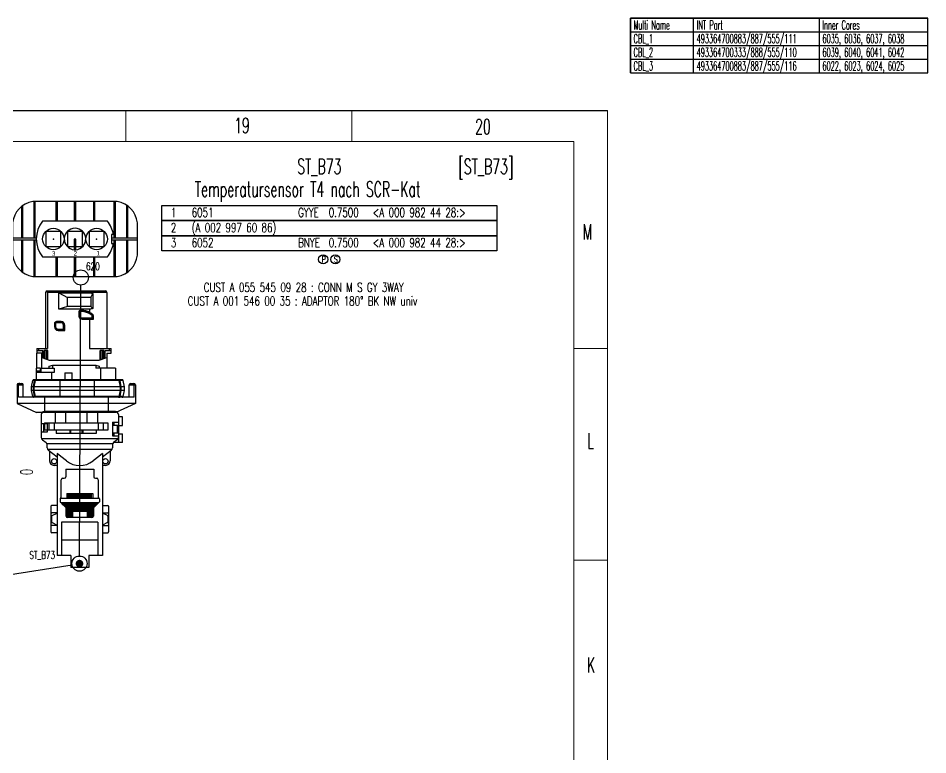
# Model space of a CAD drawing. Extents: x 69 to 1887, y 24 to 936.
# Drawn here: x 1363.5 to 1663.5, y 652.1 to 895.2 of the extents above; entities that cross this region are included whole.
import ezdxf

# ---------------------------------------------------------------- set-up
doc = ezdxf.new("R2010")
doc.units = 0
doc.layers.get('0').update_dxf_attribs({"linetype": 'CONTINUOUS'})
doc.layers.add('LAYER_0', color=7, linetype='CONTINUOUS')
doc.styles.add('HS-BUNDLE-DIMENSION', font='ROMANS.SHX', dxfattribs={"width": 0.6, "height": 4})
doc.styles.add('HS-COMP-DESCRIPTION', font='ROMANS.SHX', dxfattribs={"width": 0.6, "height": 5})
doc.styles.add('HS-COMPONENT-FLAGS', font='ROMANS.SHX', dxfattribs={"width": 0.7, "height": 2})
doc.styles.add('HS-DRAWING-FRAME', font='ROMANS.SHX', dxfattribs={"width": 0.6, "height": 5})
doc.styles.add('HS-NODE', font='ROMANS.SHX', dxfattribs={"width": 0.7, "height": 2.5})
doc.styles.add('HS-PART-NO', font='ROMANS.SHX', dxfattribs={"width": 0.7, "height": 3})
doc.styles.add('HS-TABLE-MULTICORE', font='ROMANS.SHX', dxfattribs={"width": 0.5, "height": 3})
doc.styles.add('HS-WIRE', font='ROMANS.SHX', dxfattribs={"width": 0.7, "height": 3})
doc.linetypes.add('ISOFLEX 250 NW 7', pattern='A,0.0001,-0.35,["=",Standard,S=1,R=0,X=-0.35,Y=-0.5],-0.35', length=0.7001)

# ---------------------------------------------------------------- blocks, each defined once
blk = doc.blocks.new('418050024')
at = {"linetype": 'Continuous'}
for p, q in [((-19.1, 0), (-19.7, -0.6)), ((-19.2, 0), (0, 0)), ((-5.2, 0), (-5.2, -0.56)), ((-19.7, -0.5), (-19.7, -19)), ((-19.7, -0.5), (-19.6, -0.5)), ((-19.1, -0.5), (-19.1, -19)), ((0.5, -0.5), (-19.1, -0.5)), ((-15.34, -5.97), (-15.34, -0.56)), ((-15.34, -0.56), (-5.2, -0.56)), ((-15.34, -0.56), (-12.5, -2.1)), ((-12.5, -5.1), (-12.5, -2.1)), ((-4.75, -2.1), (-12.5, -2.1)), ((-4.75, -2.1), (-4.17, -0.85)), ((-4.75, -2.1), (-4.75, -5.1)), ((-4.17, -0.85), (-4.17, -5.8)), ((0.5, -0.5), (0.5, -19)), ((-12.5, -5.1), (-15.34, -5.97)), ((-5.2, -5.97), (-15.34, -5.97)), ((-4.75, -5.1), (-12.5, -5.1)), ((-5.2, -5.97), (-5.2, -7.06)), ((-4.17, -5.8), (-4.75, -5.1)), ((-8.8, -7.1), (-8.4, -7.1)), ((-8.8, -7.1), (-8.8, -8.1)), ((-8.8, -8.1), (-8.4, -8.1)), ((-8.6, -7.1), (-8.6, -8.1)), ((-8.4, -7.1), (-8.4, -8.1)), ((-7.74, -6.4), (-8.1, -6.4)), ((-8.1, -6.8), (-8.1, -6.4)), ((-7.74, -6.6), (-8.1, -6.6)), ((-7.74, -6.8), (-8.1, -6.8)), ((-7.74, -6.4), (-7.74, -6.8)), ((-7.6, -8.9), (-4.3, -8.9)), ((-7.6, -8.9), (-7.6, -9.3)), ((-5.34, -7.44), (-5.24, -7.27)), ((-4.45, -7.96), (-5.34, -7.44)), ((-5.2, -7.06), (-5.3, -7.24)), ((-4.35, -7.78), (-5.24, -7.27)), ((-4.45, -7.96), (-4.35, -7.78)), ((-4.3, -8.22), (-3.94, -8.22)), ((-4.3, -8.9), (-4.3, -8.22)), ((-4.1, -9.1), (-4.1, -8.22)), ((-3.94, -9.3), (-3.94, -8.22)), ((-16.8, -10.8), (-16.8, -11.8)), ((-16.8, -10.8), (-16.4, -10.8)), ((-16.8, -11.8), (-16.4, -11.8)), ((-16.6, -10.8), (-16.6, -11.8)), ((-16.4, -10.8), (-16.4, -11.8)), ((-14.6, -10.1), (-16.1, -10.1)), ((-16.1, -10.5), (-16.1, -10.1)), ((-14.6, -10.3), (-16.1, -10.3)), ((-14.6, -10.5), (-16.1, -10.5)), ((-14.6, -10.1), (-14.6, -10.5)), ((-13.8, -11.3), (-13.4, -11.3)), ((-13.8, -12.6), (-13.8, -11.3)), ((-13.6, -12.8), (-13.6, -11.3)), ((-13.4, -13), (-13.4, -11.3)), ((-7.6, -9.1), (-4.1, -9.1)), ((-7.6, -9.3), (-3.94, -9.3)), ((-5.2, -9.1), (-5.2, -19)), ((-15.6, -12.6), (-13.8, -12.6)), ((-15.6, -12.6), (-15.6, -13)), ((-15.6, -12.8), (-13.6, -12.8)), ((-15.6, -13), (-13.4, -13)), ((-22.6, -19), (-19.1, -19)), ((-22.6, -19), (-22.6, -20.5)), ((-22.6, -19.7), (-20.6, -19.7)), ((-21, -20.5), (-22.6, -20.5)), ((-22.6, -25.5), (-22.6, -20.5)), ((-22.1, -19), (-22.1, -19.7)), ((-21, -25.5), (-21, -20.5)), ((-20.6, -22.13), (-20.6, -19.7)), ((-20.18, -22.26), (-20.18, -19.7)), ((-19.02, -19.7), (-20.18, -19.7)), ((-19.86, -22.36), (-19.86, -19.7)), ((-19.34, -22.53), (-19.34, -19.7)), ((-19.02, -22.63), (-19.02, -19.7)), ((-5.2, -19), (1.9, -19)), ((-1.68, -22.69), (-1.68, -19.7)), ((-0.52, -19.7), (-1.68, -19.7)), ((-1.36, -22.59), (-1.36, -19.7)), ((-0.84, -22.43), (-0.84, -19.7)), ((-0.52, -22.33), (-0.52, -19.7)), ((-0.1, -22.19), (-0.1, -19.7)), ((-0.1, -19.7), (1.9, -19.7)), ((0.5, -20.5), (0.5, -25.5)), ((0.5, -20.5), (1.9, -20.5)), ((1.4, -19.7), (1.4, -19)), ((1.9, -20.5), (1.9, -19)), ((-21, -22), (-18.49, -22.8)), ((-18.49, -22.8), (-2.01, -22.8)), ((-2.01, -22.8), (0.5, -22)), ((-21.5, -25.53), (-22.7, -25.53)), ((-22.7, -29.3), (-22.7, -25.53)), ((-21.5, -26.43), (-22.7, -26.43)), ((-16.9, -26.88), (-22.7, -26.88)), ((-21.5, -25.5), (-16.9, -25.5)), ((-21.5, -25.5), (-21.5, -26.88)), ((-21.23, -25.5), (-21.23, -26.88)), ((-18.49, -24.8), (-17.37, -24.5)), ((-18.49, -25.5), (-18.49, -24.8)), ((-17.79, -26.88), (-17.79, -29.3)), ((-17.37, -24.5), (-3.13, -24.5)), ((-17.37, -25.5), (-17.37, -24.5)), ((-16.9, -25.5), (-16.9, -26.88)), ((-13.4, -27), (-13.4, -29.3)), ((-13.4, -27), (-11, -27)), ((-11, -29.3), (-11, -27)), ((-3.13, -24.5), (-2.01, -24.8)), ((-3.13, -24.5), (-3.13, -25.5)), ((3.4, -25.5), (-3.13, -25.5)), ((-2.01, -24.8), (-2.01, -25.5)), ((-1.6, -25.5), (-1.6, -29.3)), ((3.4, -25.5), (3.4, -29.3)), ((-24.4, -31.6), (-23.94, -29.54)), ((5.84, -29.54), (-23.94, -29.54)), ((-23.74, -31.6), (-23.35, -29.54)), ((5.55, -29.3), (-23.65, -29.3)), ((-23.45, -31.6), (-23.06, -29.54)), ((-14.88, -35.1), (-14.88, -29.3)), ((-3.62, -35.1), (-3.62, -29.3)), ((4.95, -31.6), (4.56, -29.54)), ((5.24, -31.6), (4.85, -29.54)), ((6.3, -31.6), (5.84, -29.54)), ((-29.1, -31), (-29.1, -37.1)), ((-29.1, -31), (-27.1, -31)), ((-28.65, -35.1), (-28.65, -31)), ((-28.6, -30.5), (-27.6, -30.5)), ((-27.1, -35.1), (-27.1, -31)), ((6.3, -31.6), (-24.4, -31.6)), ((-24.4, -32.8), (-24.4, -31.6)), ((6.3, -32.8), (-24.4, -32.8)), ((-23.94, -34.86), (-24.4, -32.8)), ((-23.74, -32.8), (-23.74, -31.6)), ((-23.35, -34.86), (-23.74, -32.8)), ((-23.45, -32.8), (-23.45, -31.6)), ((-23.06, -34.86), (-23.45, -32.8)), ((4.56, -34.86), (4.95, -32.8)), ((4.85, -34.86), (5.24, -32.8)), ((4.95, -32.8), (4.95, -31.6)), ((5.24, -32.8), (5.24, -31.6)), ((5.84, -34.86), (6.3, -32.8)), ((6.3, -32.8), (6.3, -31.6)), ((7.9, -35.1), (7.9, -31)), ((7.9, -31), (9.9, -31)), ((8.4, -30.5), (9.4, -30.5)), ((9.45, -35.1), (9.45, -31)), ((9.9, -31), (9.9, -37.1)), ((9.45, -35.1), (-28.65, -35.1)), ((5.84, -34.86), (-23.94, -34.86)), ((-20.1, -35.1), (-20.1, -40.1)), ((0.9, -35.1), (0.9, -40.1)), ((9.9, -37.1), (-29.1, -37.1)), ((-29.1, -37.1), (-22.67, -40.1)), ((9.9, -37.1), (3.47, -40.1)), ((3.47, -40.1), (-22.67, -40.1)), ((-16.6, -40.1), (-16.6, -43.5)), ((-13.1, -40.1), (-13.1, -43.5)), ((-6.1, -40.1), (-6.1, -43.5)), ((-2.6, -40.1), (-2.6, -43.5)), ((-20.05, -43.5), (0.85, -43.5)), ((-20.05, -43.5), (-20.05, -45.9)), ((-18.56, -45.9), (-18.56, -43.5)), ((-16.84, -43.5), (-16.84, -45.9)), ((-2.36, -43.5), (-2.36, -45.9)), ((-0.64, -45.9), (-0.64, -43.5)), ((0.85, -43.5), (0.85, -45.9)), ((0.85, -45.9), (-20.05, -45.9)), ((-16.2, -45.9), (-16.2, -47.05)), ((-3, -47.05), (-16.2, -47.05)), ((-11.74, -45.9), (-11.74, -47.05)), ((-11.46, -45.9), (-11.46, -47.05)), ((-7.74, -45.9), (-7.74, -47.05)), ((-7.46, -45.9), (-7.46, -47.05)), ((-3, -45.9), (-3, -47.05))]:
    blk.add_line(p, q, dxfattribs=at)
for centre, radius, start, end in [((-19.2, -0.5), 0.5, 90, 180), ((0, -0.5), 0.5, 0, 90), ((-8.1, -7.1), 0.7, 90, 180), ((-7.6, -8.1), 1.2, 180, 270), ((-8.1, -7.1), 0.5, 90, 180), ((-7.6, -8.1), 1, 180, 270), ((-8.1, -7.1), 0.3, 90, 180), ((-7.6, -8.1), 0.8, 180, 270), ((-7.74, -11.6), 5.2, 60.7637, 90), ((-7.74, -11.6), 5, 60, 90), ((-7.74, -11.6), 4.8, 60, 90), ((-4.6, -8.22), 0.3, 0, 60), ((-4.6, -8.22), 0.5, 0, 60), ((-16.1, -10.8), 0.7, 90, 180), ((-15.6, -11.8), 1.2, 180, 270), ((-16.1, -10.8), 0.5, 90, 180), ((-15.6, -11.8), 1, 180, 270), ((-16.1, -10.8), 0.3, 90, 180), ((-15.6, -11.8), 0.8, 180, 270), ((-14.6, -11.3), 1.2, 0, 90), ((-14.6, -11.3), 1, 0, 90), ((-14.6, -11.3), 0.8, 0, 90), ((-23.65, -29.6), 0.3, 90, 167.5), ((5.55, -29.6), 0.3, 12.5, 90), ((-28.6, -31), 0.5, 101.537, 180), ((-27.6, -31), 0.5, 0, 90), ((8.4, -31), 0.5, 90, 180), ((9.4, -31), 0.5, 0, 90), ((-23.65, -34.8), 0.3, 192.5, 270), ((5.55, -34.8), 0.3, 270, 347.5)]:
    blk.add_arc(centre, radius, start, end, dxfattribs=at)
for points, start_tangent, end_tangent in [([(-19.25, -0.15), (-19.17, -0.25), (-19.12, -0.37), (-19.1, -0.5)], (0.707107, -0.707107), (0, -1)), ([(-5.2, -0.56), (-4.87, -0.59), (-4.52, -0.69), (-4.17, -0.85)], (1, 0), (0.869808, -0.493391)), ([(-4.17, -5.8), (-4.52, -5.89), (-4.86, -5.95), (-5.2, -5.97)], (-0.952637, -0.304111), (-1, 0)), ([(-5.14, -7.1), (-5.19, -7.18), (-5.23, -7.25), (-5.24, -7.27)], (-0.499961, -0.866048), (0.866025, -0.5)), ([(-5.14, -7.1), (-5.17, -7.08), (-5.2, -7.06)], (-0.858397, 0.512985), (-0.865274, 0.501299)), ([(-4.28, -7.61), (-4.57, -7.44), (-4.85, -7.27), (-5.14, -7.1)], (-0.858397, 0.512985), (-0.858397, 0.512985)), ([(-4.28, -7.61), (-4.32, -7.69), (-4.35, -7.76), (-4.35, -7.78)], (-0.490183, -0.87162), (0.866028, -0.499996)), ([(-4.1, -9.1), (-4.11, -9.09), (-4.15, -9.05), (-4.2, -9), (-4.25, -8.95), (-4.3, -8.9)], (-0.707107, 0.707107), (-0.707107, 0.707107)), ([(-4.24, -7.64), (-4.28, -7.61)], (-0.813895, 0.581012), (-0.858583, 0.512675)), ([(-3.94, -8.22), (-3.97, -8.04), (-4.03, -7.87), (-4.14, -7.72), (-4.24, -7.64)], (0.00037, 1), (-0.813895, 0.581012)), ([(-3.94, -9.3), (-4, -9.24), (-4.05, -9.18), (-4.08, -9.14), (-4.1, -9.1)], (-0.692061, 0.721839), (0, 1)), ([(-13.6, -12.8), (-13.61, -12.79), (-13.65, -12.75), (-13.7, -12.7), (-13.75, -12.65), (-13.8, -12.6)], (-0.707107, 0.707107), (-0.707107, 0.707107)), ([(-13.6, -12.8), (-13.59, -12.81), (-13.55, -12.85), (-13.5, -12.9), (-13.45, -12.95), (-13.4, -13)], (0.707107, -0.707107), (0.707107, -0.707107)), ([(-23.35, -29.54), (-23.3, -29.41), (-23.21, -29.33), (-23.09, -29.3)], (0.18855, 0.982064), (1, 0)), ([(-23.06, -29.54), (-23.01, -29.41), (-23, -29.4)], (0.18855, 0.982064), (0.605705, 0.795689)), ([(-23, -29.4), (-22.92, -29.33), (-22.8, -29.3)], (0.605705, 0.795689), (1, 0)), ([(4.5, -29.4), (4.42, -29.33), (4.3, -29.3)], (-0.605705, 0.795689), (-1, 0)), ([(4.56, -29.54), (4.51, -29.41), (4.5, -29.4)], (-0.18855, 0.982064), (-0.605705, 0.795689)), ([(4.85, -29.54), (4.8, -29.41), (4.7, -29.33), (4.59, -29.3)], (-0.18855, 0.982064), (-1, 0)), ([(-28.7, -30.51), (-28.67, -30.5), (-28.63, -30.5), (-28.6, -30.5)], (0.979796, 0.2), (1, 0)), ([(-28.46, -30.6), (-28.56, -30.71), (-28.63, -30.85), (-28.65, -31)], (-0.794329, -0.607487), (0, -1)), ([(-28.18, -30.5), (-28.32, -30.52), (-28.46, -30.6)], (-1, 0), (-0.794329, -0.607487)), ([(8.98, -30.5), (9.12, -30.52), (9.26, -30.6)], (1, 0), (0.794329, -0.607487)), ([(9.26, -30.6), (9.36, -30.71), (9.43, -30.85), (9.45, -31)], (0.794329, -0.607487), (0, -1)), ([(-23.09, -35.1), (-23.21, -35.07), (-23.3, -34.99), (-23.35, -34.86)], (-1, 0), (-0.18855, 0.982064)), ([(-22.8, -35.1), (-22.92, -35.07), (-23.01, -34.99), (-23.06, -34.86)], (-1, 0), (-0.18855, 0.982064)), ([(4.3, -35.1), (4.42, -35.07), (4.51, -34.99), (4.56, -34.86)], (1, 0), (0.18855, 0.982064)), ([(4.59, -35.1), (4.7, -35.07), (4.8, -34.99), (4.85, -34.86)], (1, 0), (0.18855, 0.982064))]:
    blk.add_spline(points, degree=3, dxfattribs=dict(at, start_tangent=start_tangent, end_tangent=end_tangent))
at = {"layer": 'LAYER_0', "color": 7}
for points in [[(-27.71, 27.84), (-27.71, 17.42)], [(-27.21, 17.42), (-27.21, 28.21)], [(3.94, 29.52), (-23.96, 29.52)], [(-23.61, 29.53), (-23.61, 17.42)], [(-23.11, 17.42), (-23.11, 29.53)], [(-16.33, 29.53), (-16.33, 23.08)], [(-15.83, 23.08), (-15.83, 29.53)], [(-10.27, 29.53), (-10.27, 23.08)], [(-9.77, 23.08), (-9.77, 29.53)], [(-3.96, 29.53), (-3.96, 23.08)], [(-3.46, 23.08), (-3.46, 29.53)], [(2.82, 29.53), (2.82, 17.42)], [(3.32, 17.42), (3.32, 29.53)], [(6.93, 28.39), (6.93, 17.42)], [(7.43, 17.42), (7.43, 28.03)], [(-30.58, 22.48), (-30.58, 11.83)], [(0.67, 23.08), (-20.71, 23.08)], [(10.56, 11.82), (10.56, 22.48)], [(-19.64, 19.65), (-19.64, 14.65), (-14.64, 14.65), (-14.64, 19.65), (-19.64, 19.65)], [(-12.51, 19.65), (-12.51, 14.65), (-7.51, 14.65), (-7.51, 19.65), (-12.51, 19.65)], [(-5.38, 19.65), (-5.38, 14.65), (-0.38, 14.65), (-0.38, 19.65), (-5.38, 19.65)], [(2.65, 18.61), (2.05, 18.61), (2.05, 15.72), (2.65, 15.72)], [(-22.79, 17.41), (-30.58, 17.41)], [(-30.58, 16.91), (-22.79, 16.91)], [(-27.71, 16.91), (-27.71, 6.47)], [(-27.21, 6.1), (-27.21, 16.92)], [(-23.61, 16.91), (-23.61, 4.77)], [(-23.11, 4.77), (-23.11, 16.91)], [(-9.76, 13.6), (-9.76, 17.1), (-10.26, 17.1), (-10.26, 13.6)], [(-10.17, 17.01), (-9.85, 16.69)], [(-9.85, 16.65), (-10.17, 16.98)], [(-10.17, 16.94), (-9.85, 16.62)], [(-9.85, 16.58), (-10.17, 16.91)], [(-10.17, 16.87), (-9.85, 16.55)], [(-9.85, 16.51), (-10.17, 16.84)], [(-10.17, 16.8), (-9.85, 16.48)], [(-9.85, 16.44), (-10.17, 16.77)], [(-10.17, 16.73), (-9.85, 16.41)], [(-9.85, 16.37), (-10.17, 16.69)], [(-10.17, 16.66), (-9.85, 16.34)], [(-9.85, 16.3), (-10.17, 16.62)], [(-10.17, 16.59), (-9.85, 16.27)], [(-9.85, 16.23), (-10.17, 16.55)], [(-10.17, 16.52), (-9.85, 16.2)], [(-9.85, 16.16), (-10.17, 16.48)], [(-10.17, 16.45), (-9.85, 16.12)], [(-9.85, 16.09), (-10.17, 16.41)], [(-10.17, 16.38), (-9.85, 16.05)], [(-9.85, 16.02), (-10.17, 16.34)], [(-10.17, 16.31), (-9.85, 15.98)], [(-9.85, 15.95), (-10.17, 16.27)], [(-10.17, 16.24), (-9.85, 15.91)], [(-9.85, 15.88), (-10.17, 16.2)], [(-10.17, 16.17), (-9.85, 15.84)], [(-9.85, 15.81), (-10.17, 16.13)], [(-10.17, 16.09), (-9.85, 15.77)], [(-9.85, 15.74), (-10.17, 16.06)], [(-10.17, 16.02), (-9.85, 15.7)], [(-9.85, 15.67), (-10.17, 15.99)], [(-10.17, 15.95), (-9.85, 15.63)], [(-9.85, 15.6), (-10.17, 15.92)], [(-10.17, 15.88), (-9.85, 15.56)], [(-9.85, 15.52), (-10.17, 15.85)], [(-10.17, 15.81), (-9.85, 15.49)], [(-9.85, 15.45), (-10.17, 15.78)], [(-10.17, 15.74), (-9.85, 15.42)], [(-9.85, 15.38), (-10.17, 15.71)], [(-10.17, 15.67), (-9.85, 15.35)], [(-9.85, 15.31), (-10.17, 15.64)], [(-10.17, 15.6), (-9.85, 15.28)], [(-9.85, 15.24), (-10.17, 15.57)], [(-10.17, 15.53), (-9.85, 15.21)], [(-9.85, 15.17), (-10.17, 15.5)], [(-10.17, 15.46), (-9.85, 15.14)], [(-9.85, 15.1), (-10.17, 15.42)], [(-10.17, 15.39), (-9.85, 15.07)], [(-9.85, 15.03), (-10.17, 15.35)], [(-10.17, 15.32), (-9.85, 15)], [(-9.85, 14.96), (-10.17, 15.28)], [(-10.17, 15.25), (-9.85, 14.93)], [(-9.85, 14.89), (-10.17, 15.21)], [(-10.17, 15.18), (-9.85, 14.85)], [(-9.85, 14.82), (-10.17, 15.14)], [(-10.17, 15.11), (-9.85, 14.78)], [(-9.85, 14.75), (-10.17, 15.07)], [(-10.17, 15.04), (-9.85, 14.71)], [(-9.85, 14.68), (-10.17, 15)], [(-9.85, 16.72), (-10.14, 17.01)], [(-10.1, 17.01), (-9.85, 16.76)], [(-9.85, 16.79), (-10.07, 17.01)], [(-10.03, 17.01), (-9.85, 16.83)], [(-9.85, 16.87), (-10, 17.01)], [(-9.96, 17.01), (-9.85, 16.9)], [(-9.85, 16.94), (-9.93, 17.01)], [(-9.89, 17.01), (-9.85, 16.97)], [(-9.85, 17.01), (-9.86, 17.01)], [(-9.85, 17.08), (-9.78, 17.01)], [(-9.82, 17.01), (-9.85, 17.04)], [(10.56, 17.41), (2.04, 17.41)], [(2.04, 16.91), (10.56, 16.91)], [(2.82, 16.91), (2.82, 4.77)], [(3.32, 4.77), (3.32, 16.91)], [(6.93, 16.91), (6.93, 5.91)], [(7.43, 6.27), (7.43, 16.91)], [(-10.17, 13.63), (-10.24, 13.69)], [(-10.2, 13.69), (-10.17, 13.66)], [(-10.17, 14.97), (-9.85, 14.64)], [(-9.85, 14.61), (-10.17, 14.93)], [(-10.17, 14.9), (-9.85, 14.57)], [(-9.85, 14.54), (-10.17, 14.86)], [(-10.17, 14.82), (-9.85, 14.5)], [(-9.85, 14.47), (-10.17, 14.79)], [(-10.17, 14.75), (-9.85, 14.43)], [(-9.85, 14.4), (-10.17, 14.72)], [(-10.17, 14.68), (-9.85, 14.36)], [(-9.85, 14.33), (-10.17, 14.65)], [(-10.17, 14.61), (-9.85, 14.29)], [(-9.85, 14.25), (-10.17, 14.58)], [(-10.17, 14.54), (-9.85, 14.22)], [(-9.85, 14.18), (-10.17, 14.51)], [(-10.17, 14.47), (-9.85, 14.15)], [(-9.85, 14.11), (-10.17, 14.44)], [(-10.17, 14.4), (-9.85, 14.08)], [(-9.85, 14.04), (-10.17, 14.37)], [(-10.17, 14.33), (-9.85, 14.01)], [(-9.85, 13.97), (-10.17, 14.3)], [(-10.17, 14.26), (-9.85, 13.94)], [(-9.85, 13.9), (-10.17, 14.23)], [(-10.17, 14.19), (-9.85, 13.87)], [(-9.85, 13.83), (-10.17, 14.15)], [(-10.17, 14.12), (-9.85, 13.8)], [(-9.85, 13.76), (-10.17, 14.08)], [(-10.17, 14.05), (-9.85, 13.73)], [(-9.85, 13.69), (-10.17, 14.01)], [(-10.17, 13.98), (-9.89, 13.69)], [(-9.92, 13.69), (-10.17, 13.94)], [(-10.17, 13.91), (-9.96, 13.69)], [(-9.99, 13.69), (-10.17, 13.87)], [(-10.17, 13.84), (-10.03, 13.69)], [(-10.06, 13.69), (-10.17, 13.8)], [(-10.17, 13.77), (-10.1, 13.69)], [(-10.13, 13.69), (-10.17, 13.73)], [(-10.17, 13.7), (-10.17, 13.69)], [(-20.71, 11.22), (0.67, 11.22)], [(-16.33, 11.22), (-16.33, 4.77)], [(-15.83, 4.77), (-15.83, 11.22)], [(-10.27, 11.22), (-10.27, 4.77)], [(-9.77, 4.77), (-9.77, 11.22)], [(-3.96, 11.22), (-3.96, 4.76)], [(-3.46, 4.76), (-3.46, 11.22)], [(-23.96, 4.77), (3.94, 4.77)]]:
    blk.add_lwpolyline(points, dxfattribs=at)
for centre in [(-17.14, 17.15), (-2.88, 17.15)]:
    blk.add_circle(centre, 3.55, dxfattribs=at)
for centre, radius, start, end in [((-22.66, 21.68), 7.96, 99.36, 174.27), ((2.64, 21.68), 7.96, 5.734, 80.64), ((-13.3, 17.16), 9.48, 141.33, 218.67), ((-6.73, 17.16), 9.48, 8.769, 38.67), ((-10.01, 17.15), 3.55, 274.0313, 265.97), ((-6.73, 17.16), 9.48, 321.326, 351.231), ((-10.01, 17.15), 3.55, 265.97, 274.0313), ((-22.67, 12.62), 7.96, 185.73, 260.64), ((2.64, 12.62), 7.96, 279.3555, 354.266)]:
    blk.add_arc(centre, radius, start, end, dxfattribs=at)
for p in [(-17.14, 17.15), (-2.88, 17.15)]:
    blk.add_point(p, dxfattribs=at)
for s, p in [('3', (-17.64, 11.63)), ('2', (-10.49, 11.66)), ('1', (-2.92, 11.72))]:
    blk.add_text(s, height=1.5, dxfattribs=at).set_placement(p)
blk = doc.blocks.new('A$C3CD56516')
at = {"layer": 'LAYER_0', "color": 7}
for points in [[(11.05, 51.5), (17.05, 51.5)], [(11.05, 47.5), (11.05, 51.5)], [(17.05, 47.5), (17.05, 51.5)], [(6.55, 13.81), (6.55, 47.5)], [(6.55, 47.5), (11.05, 47.5)], [(8.05, 36.5), (8.05, 47.5)], [(17.05, 47.5), (21.55, 47.5)], [(20.05, 36.5), (20.05, 47.5)], [(21.55, 13.81), (21.55, 47.5)], [(8.05, 42.5), (20.05, 42.5)], [(4.55, 37.85), (4.55, 39.75)], [(6.55, 40), (4.8, 40)], [(21.55, 40), (23.3, 40)], [(23.55, 37.85), (23.55, 39.75)], [(4.55, 37.35), (4.55, 37.85)], [(4.55, 33.65), (4.55, 37.35)], [(4.75, 34.56), (4.75, 36.44)], [(6.55, 37.6), (4.8, 37.6)], [(4.89, 36.67), (6.55, 37.47)], [(8.05, 36.5), (20.05, 36.5)], [(21.55, 37.6), (23.3, 37.6)], [(23.21, 36.67), (21.55, 37.47)], [(23.35, 34.56), (23.35, 36.44)], [(23.55, 37.35), (23.55, 37.85)], [(23.55, 33.65), (23.55, 37.35)], [(4.55, 33.15), (4.55, 33.65)], [(4.55, 31.25), (4.55, 33.15)], [(6.55, 33.4), (4.8, 33.4)], [(4.89, 34.33), (6.55, 33.52)], [(9.55, 31.93), (9.55, 34.5)], [(9.8, 34.3), (11.42, 34.3)], [(11.42, 34.05), (9.8, 34.05)], [(9.8, 33.8), (11.42, 33.8)], [(11.42, 33.55), (9.8, 33.55)], [(9.8, 33.3), (11.42, 33.3)], [(11.42, 33.05), (9.8, 33.05)], [(11.42, 34.55), (9.81, 34.55)], [(9.92, 34.8), (11.42, 34.8)], [(10.05, 35), (11.67, 35)], [(11.67, 33), (11.67, 35)], [(11.67, 35), (16.42, 35)], [(16.42, 33), (16.42, 35)], [(16.42, 35), (18.05, 35)], [(16.67, 34.8), (18.17, 34.8)], [(18.28, 34.55), (16.67, 34.55)], [(16.67, 34.3), (18.3, 34.3)], [(18.3, 34.05), (16.67, 34.05)], [(16.67, 33.8), (18.3, 33.8)], [(18.3, 33.55), (16.67, 33.55)], [(16.67, 33.3), (18.3, 33.3)], [(18.3, 33.05), (16.67, 33.05)], [(18.55, 34.5), (18.55, 31.97)], [(23.21, 34.33), (21.55, 33.52)], [(21.55, 33.4), (23.3, 33.4)], [(23.55, 33.15), (23.55, 33.65)], [(23.55, 31.25), (23.55, 33.15)], [(6.55, 31), (4.8, 31)], [(7.95, 30.03), (7.8, 30.03)], [(20.15, 30.03), (7.95, 30.03)], [(9.41, 31.62), (8.08, 30.38)], [(19.89, 30.05), (8.2, 30.05)], [(8.29, 30.3), (19.81, 30.3)], [(19.58, 30.55), (8.52, 30.55)], [(8.79, 30.8), (19.31, 30.8)], [(19.04, 31.05), (9.05, 31.05)], [(9.32, 31.3), (18.78, 31.3)], [(18.51, 31.55), (9.59, 31.55)], [(9.76, 31.8), (18.33, 31.8)], [(9.8, 32.8), (18.3, 32.8)], [(18.3, 32.55), (9.8, 32.55)], [(9.8, 32.3), (18.3, 32.3)], [(18.3, 32.05), (9.8, 32.05)], [(11.67, 33), (16.42, 33)], [(18.71, 31.6), (19.99, 30.4)], [(20.3, 30.03), (20.15, 30.03)], [(21.55, 31), (23.3, 31)], [(7.55, 28.78), (7.55, 29.78)], [(9.8, 28.53), (7.8, 28.53)], [(7.95, 22.5), (7.95, 28.53)], [(9.8, 27.03), (9.8, 28.53)], [(18.3, 28.53), (9.8, 28.53)], [(18.3, 27.03), (9.8, 27.03)], [(10.05, 28.3), (18.05, 28.3)], [(18.05, 28.05), (10.05, 28.05)], [(10.05, 27.8), (18.05, 27.8)], [(18.05, 27.55), (10.05, 27.55)], [(10.05, 27.3), (18.05, 27.3)], [(18.05, 27.05), (10.05, 27.05)], [(18.3, 27.03), (18.3, 28.53)], [(20.3, 28.53), (18.3, 28.53)], [(20.15, 28.53), (20.15, 22.5)], [(20.55, 28.78), (20.55, 29.78)], [(8.92, 22), (8.45, 22)], [(9.42, 19), (9.42, 21.5)], [(18.67, 19), (18.67, 21.5)], [(19.65, 22), (19.17, 22)], [(18.67, 19), (9.42, 19)], [(3.68, 12.8), (6.55, 15.09)], [(4.05, 13.1), (4.05, 16.25)], [(5.55, 17.75), (6.55, 17.75)], [(7.82, 14.82), (9.69, 16.31)], [(18.41, 16.31), (20.27, 14.82)], [(21.55, 17.75), (22.55, 17.75)], [(21.55, 15.08), (24.42, 12.8)], [(24.05, 13.1), (24.05, 16.25)], [(3.3, 11), (3.3, 12.02)], [(3.42, 12.5), (24.66, 12.5)], [(6.55, 13.81), (7.82, 14.82)], [(20.27, 14.82), (21.55, 13.81)], [(24.8, 12.02), (24.8, 11)], [(0, 10.22), (2.9, 10.22)], [(0, 10.22), (0, 7.35)], [(1.3, 1.72), (1.3, 10.22)], [(1.7, 9.3), (2.9, 10.2)], [(24.93, 10.5), (3.17, 10.5)], [(26.4, 9.3), (25.16, 10.23)], [(1.3, 7.35), (0, 7.35)], [(1.3, 1), (1.3, 8.5)], [(3.3, 8), (1.3, 8)], [(3.3, 7), (1.3, 7)], [(1.43, 9), (26.65, 9)], [(1.58, 7), (1.58, 4.5)], [(2.8, 7), (2.8, 8)], [(3.3, 3.5), (3.3, 8)], [(24.8, 4), (24.8, 6.75)], [(24.8, 6.75), (26.8, 6.75)], [(26.05, 4), (26.05, 6.75)], [(26.8, 1), (26.8, 8.5)], [(1.3, 4.6), (0, 4.6)], [(0, 4.6), (0, 1.72)], [(3.3, 4.5), (1.3, 4.5)], [(3.3, 3.5), (1.3, 3.5)], [(2.8, 3.5), (2.8, 4.5)], [(24.8, 4), (26.8, 4)], [(0, 1.72), (1.3, 1.72)], [(2.3, 0), (25.8, 0)]]:
    blk.add_lwpolyline(points, dxfattribs=at)
for centre in [(5.59, 16.4), (22.51, 16.4)]:
    blk.add_circle(centre, 0.875, dxfattribs=at)
for centre, radius, start, end in [((4.8, 39.75), 0.25, 90, 180), ((23.3, 39.75), 0.25, 0, 90), ((4.8, 37.85), 0.25, 180, 270), ((5, 36.44), 0.25, 115.89, 180), ((23.1, 36.44), 0.25, 0, 64.107), ((23.3, 37.85), 0.25, 270, 0), ((4.8, 33.15), 0.25, 90, 180), ((5, 34.56), 0.25, 180, 244.07), ((10.05, 34.5), 0.5, 90, 180), ((18.05, 34.5), 0.5, 0, 90), ((23.1, 34.56), 0.25, 295.93, 0), ((23.3, 33.15), 0.25, 0, 90), ((4.8, 31.25), 0.25, 180, 270), ((7.8, 29.78), 0.25, 90, 180), ((8.45, 30.03), 0.5, 133.19, 180), ((9.05, 31.97), 0.5, 313.14, 0), ((19.05, 31.97), 0.5, 180, 226.85), ((19.65, 30.03), 0.5, 0, 46.832), ((20.3, 29.78), 0.25, 0, 90), ((23.3, 31.25), 0.25, 270, 0), ((7.8, 28.78), 0.25, 180, 270), ((20.3, 28.78), 0.25, 270, 0), ((8.45, 22.5), 0.5, 180, 270), ((8.92, 21.5), 0.5, 0, 90), ((19.17, 21.5), 0.5, 90, 180), ((19.65, 22.5), 0.5, 270, 0.0488), ((5.55, 16.25), 1.5, 90, 180), ((14.05, 10.83), 7, 51.488, 128.5), ((22.55, 16.25), 1.5, 0, 90), ((4.3, 12.02), 1, 128.49, 180), ((23.8, 12.02), 1, 0, 51.593), ((2.3, 8.5), 1, 126.83, 180), ((2.3, 11), 1, 306.93, 0), ((25.8, 11), 1, 180, 233.03), ((25.8, 8.5), 1, 0, 53.156), ((2.3, 1), 1, 180, 270), ((25.8, 1), 1, 270, 0)]:
    blk.add_arc(centre, radius, start, end, dxfattribs=at)
blk = doc.blocks.new('418889500')
at = {"layer": 'LAYER_0', "color": 7, "linetype": 'Continuous'}
blk.add_blockref('A$C3CD56516', (-0.1, -0.06), dxfattribs=at)

msp = doc.modelspace()

# ---------------------------------------------------------------- linework, layer by layer
at = {"color": 7, "lineweight": 20}
for p, q in [((1557.93, 864.76), (68.93, 864.76)), ((1557.93, 23.76), (1557.93, 864.76)), ((1546.82, 854.49), (1546.82, 692.34))]:
    msp.add_line(p, q, dxfattribs=at)
at = {"color": 7, "lineweight": 20, "ltscale": 3}
for p, q in [((69, 864.69), (1557.93, 864.69)), ((1399.07, 864.76), (1473.54, 864.76)), ((1399.07, 854.49), (1399.07, 864.76)), ((1473.54, 864.76), (1473.54, 854.49)), ((1557.93, 864.76), (1557.93, 23.96)), ((1557.93, 864.69), (1557.93, 23.76)), ((80.11, 854.49), (1546.82, 854.49)), ((1160.78, 854.49), (1546.82, 854.49)), ((1473.54, 854.49), (1399.07, 854.49)), ((1546.82, 854.49), (1546.82, 34.03)), ((1546.82, 786.21), (1557.93, 786.21)), ((1546.82, 716.31), (1546.82, 786.21)), ((1557.93, 786.21), (1557.93, 716.31)), ((1557.93, 716.31), (1546.82, 716.31))]:
    msp.add_line(p, q, dxfattribs=at)
at = {"color": 250, "linetype": 'Continuous'}
for points in [[(1565.47, 877.22), (1663.53, 877.22), (1663.53, 895.22), (1565.47, 895.22), (1565.47, 877.22)], [(1565.47, 877.22), (1565.47, 895.22)], [(1565.47, 895.22), (1663.53, 895.22)], [(1586.29, 877.22), (1586.29, 895.22)], [(1627.78, 877.22), (1627.78, 895.22)], [(1663.53, 877.22), (1663.53, 895.22)], [(1565.47, 890.72), (1663.53, 890.72)], [(1565.47, 886.22), (1663.53, 886.22)], [(1565.47, 881.72), (1663.53, 881.72)], [(1565.47, 877.22), (1663.53, 877.22)], [(1410.93, 828.39), (1410.93, 833.37), (1521.33, 833.37), (1521.33, 828.39), (1410.93, 828.39)], [(1410.93, 823.41), (1410.93, 828.39), (1521.33, 828.39), (1521.33, 823.41), (1410.93, 823.41)], [(1410.93, 818.43), (1410.93, 823.41), (1521.33, 823.41), (1521.33, 818.43), (1410.93, 818.43)]]:
    msp.add_lwpolyline(points, dxfattribs=at)
at = {"color": 7, "ltscale": 8}
msp.add_lwpolyline([(1383.75, 717.7), (1384.14, 807.15)], dxfattribs=at)
at = {"color": 7, "linetype": 'ISOFLEX 250 NW 7', "ltscale": 8}
msp.add_lwpolyline([(1253.44, 694.76), (1381.27, 714.81)], dxfattribs=at)
at = {"color": 7, "linetype": 'Continuous'}
msp.add_lwpolyline([(1383.11, 715.2, 1.25, 1.25, 1), (1384.36, 715.2, 1.25, 1.25, 1)], format="xyseb", close=True, dxfattribs=at)
at = {"color": 250, "linetype": 'Continuous'}
for centre in [(1464.1, 815.62), (1468.1, 815.62)]:
    msp.add_circle(centre, 1.5, dxfattribs=at)
at = {"color": 7, "linetype": 'Continuous'}
for centre in [(1384.15, 809.65), (1383.73, 715.2)]:
    msp.add_circle(centre, 2.5, dxfattribs=at)

# ---------------------------------------------------------------- block references
at = {"color": 1, "lineweight": 20}
msp.add_blockref('418050024', (1392.26, 805.18), dxfattribs=at)
at = {"color": 1, "lineweight": 20, "rotation": 180}
msp.add_blockref('418889500', (1397.78, 765.32), dxfattribs=at)

# ---------------------------------------------------------------- texts
at = {"color": 7, "linetype": 'Continuous'}
for s, height, style, width, p in [('Multi Name', 3, 'HS-TABLE-MULTICORE', 0.5, (1566.47, 891.47)), ('INT Part', 3, 'HS-TABLE-MULTICORE', 0.5, (1587.29, 891.47)), ('Inner Cores', 3, 'HS-TABLE-MULTICORE', 0.5, (1628.78, 891.47)), (' [ST_B73]', 5, 'HS-COMP-DESCRIPTION', 0.6, (1506.63, 843.78)), ('ST_B73', 5, 'HS-COMP-DESCRIPTION', 0.6, (1455.56, 843.78)), ('Temperatursensor T4 nach SCR-Kat', 5, 'HS-COMP-DESCRIPTION', 0.6, (1421.77, 836.28)), (' 1  ', 3, 'HS-WIRE', 0.7, (1412.43, 829.59)), ('6051 ', 3, 'HS-WIRE', 0.7, (1420.73, 829.59)), ('GYYE ', 3, 'HS-WIRE', 0.7, (1455.83, 829.59)), ('0.7500 ', 3, 'HS-WIRE', 0.7, (1465.93, 829.59)), (' <A 000 982 44 28:>  ', 3, 'HS-WIRE', 0.7, (1479.03, 829.59)), ('(A 002 997 60 86) ', 3, 'HS-WIRE', 0.7, (1420.73, 824.61)), (' 2  ', 3, 'HS-WIRE', 0.7, (1412.43, 824.61)), (' 3  ', 3, 'HS-WIRE', 0.7, (1412.43, 819.63)), ('6052 ', 3, 'HS-WIRE', 0.7, (1420.73, 819.63)), ('BNYE ', 3, 'HS-WIRE', 0.7, (1455.83, 819.63)), ('0.7500 ', 3, 'HS-WIRE', 0.7, (1465.93, 819.63)), (' <A 000 982 44 28:>  ', 3, 'HS-WIRE', 0.7, (1479.03, 819.63)), ('620', 2.5, 'HS-NODE', 0.7, (1385.9, 812.05)), ('CUST A 055 545 09 28 : CONN M S GY 3WAY', 3, 'HS-PART-NO', 0.7, (1424.7, 804.87)), ('CUST A 001 546 00 35 : ADAPTOR 180° BK NW univ', 3, 'HS-PART-NO', 0.7, (1419.4, 800.37)), ('ST_B73', 2.5, 'HS-NODE', 0.7, (1367.2, 716.79))]:
    msp.add_text(s, height=height, dxfattribs=dict(at, style=style, width=width)).set_placement(p)
at = {"color": 5, "linetype": 'Continuous', "style": 'HS-TABLE-MULTICORE', "width": 0.5}
for s, p in [('CBL_1', (1566.47, 886.97)), ('493364700883/887/555/111', (1587.29, 886.97)), ('6035, 6036, 6037, 6038', (1628.78, 886.97)), ('CBL_2', (1566.47, 882.47)), ('493364700333/888/555/110', (1587.29, 882.47)), ('6039, 6040, 6041, 6042', (1628.78, 882.47)), ('CBL_3', (1566.47, 877.97)), ('493364700883/887/555/116', (1587.29, 877.97)), ('6022, 6023, 6024, 6025', (1628.78, 877.97))]:
    msp.add_text(s, height=3, dxfattribs=at).set_placement(p)
at = {"color": 7, "lineweight": 20, "style": 'HS-DRAWING-FRAME', "width": 0.6}
for s, p in [('19', (1434.73, 857.3)), ('20', (1514.22, 856.91)), ('M', (1549.69, 822.2)), ('L', (1551.17, 753.2)), ('K', (1551.09, 679.23))]:
    msp.add_text(s, height=5, dxfattribs=at).set_placement(p)
at = {"color": 250, "linetype": 'Continuous', "style": 'HS-COMPONENT-FLAGS', "width": 0.7}
for s, p in [('P', (1463.6, 814.62)), ('S', (1467.6, 814.62))]:
    msp.add_text(s, height=2, dxfattribs=at).set_placement(p)
at = {"color": 7, "linetype": 'Continuous', "ltscale": 8, "style": 'HS-BUNDLE-DIMENSION', "width": 0.6}
msp.add_text('0', height=4, rotation=89.7458, dxfattribs=at).set_placement((1368.28, 744.4))

doc.saveas('drawing.dxf')
